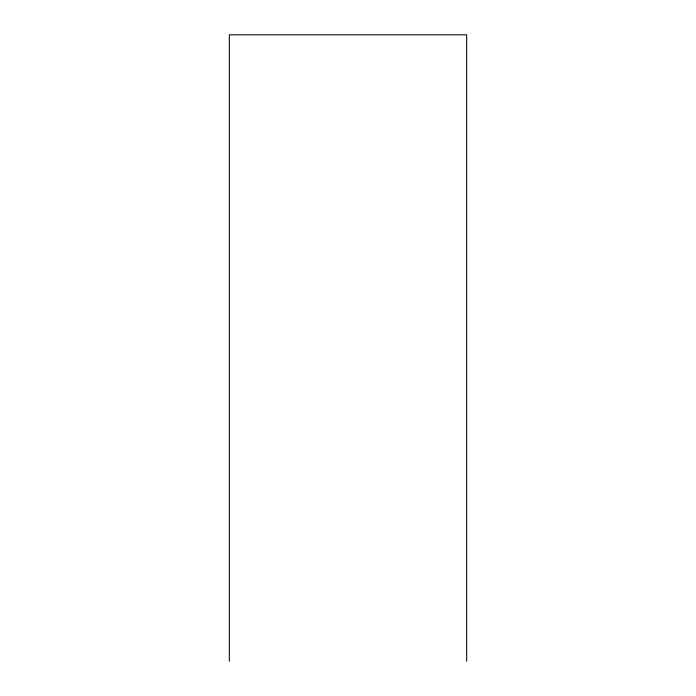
<?xml version="1.0" encoding="UTF-8"?>
<svg xmlns="http://www.w3.org/2000/svg" width="696" height="696" viewBox="0 0 696 696"><rect width="100%" height="100%" fill="white"/><g stroke="black" fill="none" stroke-linecap="round" stroke-linejoin="round"><path stroke-width="1.04" d="M466.677 661.2L466.677 34.8L229.323 34.8L229.323 661.2"/></g></svg>
